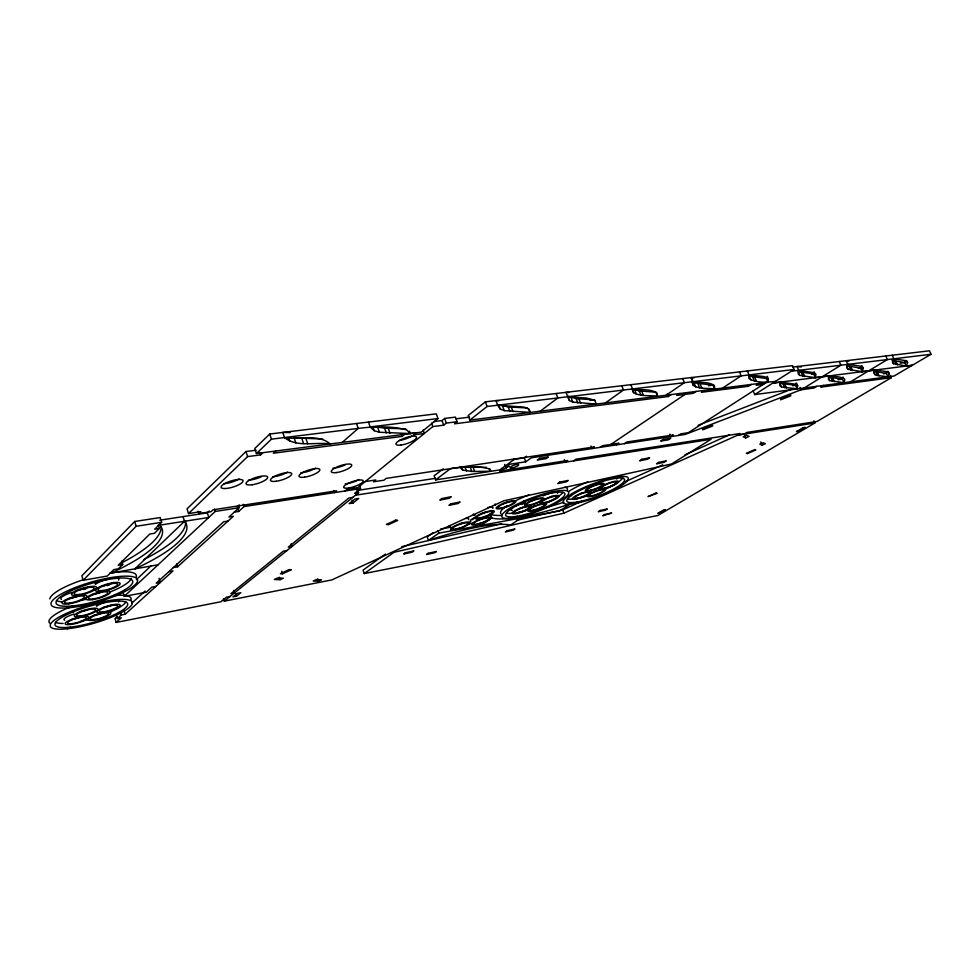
<?xml version="1.0" encoding="UTF-8"?>
<svg xmlns="http://www.w3.org/2000/svg" width="980" height="980" viewBox="0 0 980 980"><rect width="100%" height="100%" fill="white"/><g stroke="black" fill="none" stroke-linecap="round" stroke-linejoin="round"><path stroke-width="1.47" d="M747.385 370.954L749.014 374.911L748.867 378.488C756.462 383.241 766.801 382.372 775.437 381.379M753.167 390.861L754.698 394.609L794.082 369.485L792.465 365.638L485.37 401.849L468.207 415.532L469.849 420.102L768.014 382.323L768.32 378.88L767.254 376.32M754.698 394.609L797.132 388.95L797.671 385.728L796.066 384.283L780.117 382.151L779.713 385.483L781.428 386.953L797.132 388.95L894.14 376.002L931 354.282L929.457 350.803L792.661 367.059M795.956 383.143L795.601 385.312L797.132 388.95M829.129 375.879L828.333 379.187L829.717 380.644L843.939 382.702L844.858 379.53L843.56 378.084L839.137 376.969L829.129 375.891L815.262 377.643L813.706 373.98L814.172 371.726M843.033 377.043L842.433 379.174L843.939 382.702M875.152 370.011L873.989 373.257L875.091 374.703L877.615 375.499L887.978 376.822L889.228 373.699L888.211 372.265L885.749 371.469L875.152 370.024L862.118 371.665L860.587 368.113L861.298 365.895M862.167 365.981L863.209 368.382L862.118 371.665L848.104 369.362L846.806 367.819L847.774 364.364L798.7 370.342L797.095 366.532L801.175 366.998M887.317 371.31L886.496 373.405L887.978 376.822M892.266 355.226L893.821 358.79L892.498 362.159L893.503 363.69L906.182 366.067L912.343 365.283L772.755 383.082L780.117 382.127M906.573 360.493L907.59 362.808L906.169 366.042L904.663 362.612L905.594 360.42M158.294 524.949L159.36 528.465L154.681 529.212L161.663 522.303L160.218 517.562L134.713 521.47L81.855 575.811L83.153 580.283L107.285 576.032L113.803 569.601L118.298 568.817L122.733 564.456L121.74 561.099M83.153 580.283L136.147 526.285L161.663 522.303M159.36 528.465L154.436 533.304L149.769 534.051L118.225 565.24L122.733 564.456M256.062 450.237L245.98 451.523L187.045 508.841L188.503 513.569L200.863 511.67L198.891 513.545L198.156 511.205M256.429 453.532L271.436 439.163L358.202 428.419C374.188 426.398 391.081 425.798 406.761 429.951L410.302 433.54L421.363 432.131L437.962 418.546L436.296 413.842L269.757 434.018L254.788 448.473L256.429 453.532L415.851 432.841L413.315 434.924L424.303 433.491L423.091 430.024M188.503 513.569L247.609 456.582L260.57 454.892L262.885 452.699M184.51 521.274L134.897 568.853A132.153 33.7 -15.4 0 0 184.51 521.274L183.064 516.607M125.281 590.095L123.064 592.177L124.288 596.342L146.253 592.239L151.863 587.13L155.955 586.371M136.343 579.682L150.724 566.146M207.135 513.042L209.353 510.96M275.699 451.033L273.371 453.213L402.192 436.382L404.716 434.287M124.288 596.342L215.232 511.438L239.083 507.75L238.348 505.46M117.037 616.641L114.991 618.527L116.13 622.447L220.868 601.745L226.539 597.151L230.116 596.452M131.798 603.166L145.114 591.014M237.185 506.917L239.341 504.945M116.179 614.595L117.331 618.564L121.238 615.011L125.207 614.24L173.007 570.923L168.854 571.671M239.083 507.75L228.928 516.999L233.301 516.301L177.552 566.808L173.374 567.555M116.13 622.447L121.287 617.78L117.331 618.564M234.245 512.16L238.642 511.474L244.045 506.574L360.518 488.591L359.55 485.713M342.302 442.384L358.202 428.419L356.524 423.507M345.083 490.98L347.275 489.179L357.872 487.55L432.805 426.582L443.707 425.185L446.317 423.078L457.121 421.719L455.467 417.113L444.663 418.448L442.066 420.567L433.883 421.584M360.518 488.591L354.674 493.332L358.582 492.72L357.614 489.865M223.501 598.682L224.273 601.169L358.582 492.72M236.499 596.159L240.835 592.692L237.27 593.39L232.946 596.857L236.499 596.159L235.727 593.684M353.033 503.01L358.741 498.44L354.87 499.053L349.186 503.634L353.033 503.01L352.09 500.204M457.121 421.719L454.5 423.813L668.385 396.508L671.202 394.585M469.849 420.102L487.072 406.492L692.811 381.673L693.203 385.324C699.365 389.562 707.646 387.749 714.628 389.085L714.481 385.593C708.32 381.232 699.879 383.131 692.848 381.685L691.206 377.582L694.146 377.839M443.254 468.844L434.152 475.778L435.598 479.894L499.751 469.898L514.978 458.91M435.598 479.894L450.42 468.673C462.891 466.786 476.109 465.696 488.469 468.587L490.723 471.282L471.772 471.441L462.646 470.033L460.037 467.203M540.164 411.196L557.865 397.954L556.174 393.507M385.397 554.055L363.066 570.115L364.229 573.57L657.862 515.505L814.833 422.993L813.927 420.837M564.345 459.608L565.288 462.131L567.69 460.502L499.592 471.16L509.233 466.125L505.864 466.639L509.037 464.361L525.733 461.801L531.368 457.795L685.253 434.422L801.052 389.783L813.951 388.055L816.757 386.328M513.14 459.534L524.288 457.844L526.529 456.239M364.229 573.57L394.058 552.267L563.892 513.165L737.756 435.12L814.833 422.993M605.383 402.927L623.439 390.052L621.773 385.765M432.964 532.838L427.194 536.905L428.432 540.458A89.413 17.469 -19.2 0 1 510.347 525.133L521.115 517.991M428.432 540.458L438.82 533.157L559.69 510.886L570.838 503.696A96.53 20.396 -20.5 0 1 491.752 518.04L480.935 525.403L480.102 523.075M666.033 395.246L684.359 382.715L682.705 378.586M573.557 460.833L575.958 459.204L740.072 433.503L737.585 435.034L744.31 433.981L746.809 432.45L817.075 421.449L891.371 377.655L890.379 375.389M600.189 447.333L602.676 445.655L618.907 443.205L616.408 444.871M679.593 393.519L676.776 395.43L693.289 393.323L696.119 391.424M610.822 444.43L685.069 394.377M624.407 443.658L626.906 441.992L673.37 434.973L670.847 436.602L669.891 434.165M704.265 390.395L701.423 392.282L748.598 386.267L751.452 384.417M722.603 388.068L741.125 375.867L794.082 369.485M678.344 435.463L680.867 433.834L688.303 432.707L767.328 381.771M759.047 383.45L756.192 385.299L763.714 384.332M804.09 388.019L840.865 365.221L839.284 361.522M823.543 385.422L820.75 387.137L891.371 377.655M850.481 381.833L887.329 359.587L931 354.282M282.595 573.79L291.329 569.735L289.149 569.625L280.415 573.68L282.595 573.79L281.787 571.267M280.096 579.695L283.33 578.2L277.573 577.955L274.327 579.462L280.096 579.695L279.312 577.208M318.476 581.238L321.587 579.817L316.332 579.596L313.196 581.03L318.476 581.238L317.692 578.862M516.485 520.429L562.667 509.87L582.12 501.111M625.203 481.731L662.713 464.851M684.947 454.843L729.426 434.838M745.682 437.913L749.063 436.406L746.613 435.304L743.22 436.823L745.682 437.913L744.763 435.671M762.109 445.177L765.368 443.744L763.114 442.727L759.843 444.173L762.109 445.177L760.786 441.943M698.103 425.283L793.825 388.362M401.776 546.656L501.589 523.835M224.273 601.169L331.901 579.891L503.843 500.792L671.508 464.005L711.076 439.285L355.471 495.231M440.571 529.041L451.045 527.13M467.497 524.129L471.993 523.308M287.005 550.515L283.281 551.177L230.851 593.66L234.441 592.961L233.657 590.45M158.074 564.798L111.218 572.994A134.407 34.312 -15.1 0 0 159.679 525.17L208.777 517.465L207.331 512.846L159.703 520.221M228.046 521.066L223.685 521.764L156.188 583.198L160.291 582.451L159.042 578.286M352.788 497.399L348.892 498.012L288.243 547.159L291.979 546.497L291.121 543.827M198.891 513.545L211.08 511.67L213.077 509.796L336.569 490.821L334.388 492.634L333.653 490.441M357.038 490.49L435.402 478.338M365.246 481.548L375.781 479.955L373.515 481.78L383.927 480.2L386.194 478.387L594.444 446.905L591.969 448.583L591.001 446.035M792.575 385.704L795.601 385.312L779.884 383.229L781.428 386.953M837.998 379.75L842.433 379.174L828.186 377.043M883.495 373.797L886.496 373.405L873.584 371.212L875.091 374.703M811.648 374.238L814.662 373.858M858.345 368.394L861.273 368.027M900.155 363.176L904.871 362.576M455.884 418.84L469.543 417.125M791.326 371.249L798.688 370.33L798.124 373.833L799.754 375.389L815.262 377.668L815.973 374.311L814.454 372.768L798.7 370.342M368.48 422.062L370.158 426.937L437.962 418.546M590.058 400.404L593.096 400.024M708.467 385.704L713.024 385.128L714.628 389.085M692.848 381.685L741.125 375.867L739.484 371.885M849.023 361.069L846.193 360.689L847.774 364.389L887.329 359.587L885.773 355.997M466.492 471.086L465.022 467.007L486.362 467.338M284.457 437.521C297.112 447.885 315.523 441.735 330.309 443.94C317.814 433.491 299.121 440.094 284.47 437.546L282.791 432.437L290.215 432.584M295.789 442.887L294.135 437.876L322.641 438.991M370.158 426.913L374.238 430.71L379.432 432.254L410.302 433.564L409.481 431.212M375.181 426.668L384.613 428.174L405.769 428.824M498.979 400.759L495.978 400.6L497.669 405.218L500.18 409.027L504.222 410.632L530.327 412.433L529.09 409.113M499.849 405.01L508.228 406.921L527.24 407.95M497.669 405.218L524.398 407.19L528.208 408.783L530.327 412.409M568.939 392.539L565.987 392.343L569.368 400.526L572.786 402.143L596.244 404.079L594.615 399.84L576.167 398.627L567.702 396.141M567.665 396.777L586.702 398.052L594.86 400.489M632.431 389.832L633.533 392.649C640.687 396.851 649.654 395.05 657.519 396.324L656.784 392.772C649.593 388.448 640.467 390.346 632.529 388.95L630.875 384.699M632.847 388.974L639.242 390.91L655.902 392.221L657.519 396.324M695.616 386.916L693.999 382.874L713.024 385.128M750.864 380.069L749.259 376.173L766.433 378.501L768.014 382.323M749.014 374.911L763.016 376.443L766.458 377.312L768.32 378.88M799.754 375.389L798.173 371.628L813.706 373.98M848.104 369.362L846.548 365.712L860.587 368.113M847.774 364.389L859.289 365.981L861.996 366.851L863.209 368.382M891.959 360.162L904.663 362.612M893.821 358.79L904.258 360.432L906.659 361.302L907.59 362.808M895.904 361.387L897.435 364.891M894.434 361.032L895.965 364.548M892.474 361.338L893.503 363.69M888.223 371.408L889.228 373.699M877.615 372.339L879.121 375.805M876.12 372.02L877.615 375.499M850.971 366.937L852.514 370.55M849.329 366.594L850.885 370.207M832.694 378.145L834.213 381.722M831.028 377.839L832.559 381.428M828.7 378.243L829.717 380.644M803.135 372.841L804.702 376.565M801.309 372.498L802.889 376.247M800.048 387.37L801.052 389.783M796.642 383.278L797.671 385.728M784.919 384.332L786.462 388.019M783.081 384.025L784.625 387.737M754.808 377.386L756.401 381.257M752.787 377.043L754.38 380.926M700.21 384.074L701.827 388.08M697.956 383.744L699.573 387.762M691.17 377.582L692.811 381.673M692.125 382.616L693.203 385.324M667.319 393.801L668.385 396.508M641.753 391.228L643.382 395.393M639.242 390.91L640.883 395.087M634.783 390.065L636.424 394.254M578.972 398.934L580.613 403.246M576.167 398.627L577.808 402.952M571.132 397.782L572.786 402.143M568.118 397.243L569.368 400.526M562.667 509.87L563.892 513.165M511.352 407.215L513.018 411.698M508.228 406.921L509.882 411.429M524.288 457.844L525.733 461.801M502.556 406.1L504.222 410.632M498.918 405.598L500.18 409.027M485.37 401.849L487.072 406.492M504.639 464.422L506.084 468.379M489.767 468.636L490.723 471.282M491.752 518.04L490.49 514.512A96.469 20.629 -20.5 0 0 502.152 515.456M473.218 467.46L474.675 471.515M470.314 467.374L471.772 471.441M444.663 418.448L446.317 423.078M461.666 467.288L462.646 470.033M442.066 420.567L443.707 425.185M431.568 423.091L432.805 426.582M437.987 530.768L438.82 533.157M401.384 434.042L402.192 436.382M388.337 428.407L389.979 433.16M384.613 428.174L386.255 432.94M377.778 427.464L379.432 432.254M372.988 427.096L374.238 430.71M306.03 438.746L307.671 443.707M301.852 438.55L303.506 443.524M288.475 437.57L289.725 441.355M269.757 434.018L271.436 439.163M259.761 452.38L260.57 454.892M245.98 451.523L247.609 456.582M243.31 504.284L244.045 506.574M237.552 508.057L238.642 511.474M214.498 509.11L215.232 511.438M176.694 563.978L177.552 566.808M134.713 521.47L136.147 526.285M124.031 610.258L125.207 614.24M120.454 612.353L121.238 615.011M632.529 388.938L633.533 392.649M487.66 507.542A10.4 2.23 -19.7 0 1 492.818 508.387M475.031 515.235A10.4 2.23 -19.7 0 1 473.904 515.076M473.413 514.635A10.4 2.23 -19.7 0 1 473.573 513.961M485.676 512.111A8.318 1.776 -19.7 0 1 481.633 513.545M495.292 505.141A10.474 2.254 -19.9 0 1 495.035 503.99M507.052 502.201A8.379 1.801 -19.9 0 1 502.985 503.647M465.451 518.494A10.327 2.193 -19.5 0 1 468.624 519.62M449.832 526.272A10.327 2.193 -19.5 0 1 449.305 525.856M461.605 523.283A8.269 1.752 -19.5 0 1 459.62 524.055M489.694 514.157A10.241 2.156 -19.7 0 1 489.498 514.818M470.878 521.409A10.241 2.156 -19.7 0 1 474.675 517.477M482.479 518.469A8.195 1.727 -19.7 0 1 480.494 519.241M478.497 519.878A8.195 1.727 -19.7 0 1 476.599 520.38M472.446 519.792A8.195 1.727 -19.7 0 1 474.222 518.334M61.483 599.417A12.887 3.001 -15.8 0 1 72.385 592.373M78.755 595.865A10.315 2.401 -15.8 0 1 68.882 598.67M93.382 582.01A13.022 3.087 -15.8 0 1 95.146 583.945M85.811 588.894A13.022 3.087 -15.8 0 1 83.668 589.543M88.408 587.228A10.425 2.475 -15.8 0 1 78.437 590.046M102.214 591.773A10.155 2.364 -16 0 1 92.5 594.542M114.905 578.09A12.826 3.038 -16.1 0 1 118.58 580.099M109.27 584.999A12.826 3.038 -16.1 0 1 107.151 585.648M95.526 584.227A12.826 3.038 -16.1 0 1 109.209 578.874M113.839 582.402A10.266 2.425 -16.1 0 1 102.055 586.138M593.28 485.651A8.036 1.654 -20.6 0 1 591.344 486.276M616.04 477.664A9.959 2.021 -20.7 0 1 616.714 479.061M608.078 479.392A9.959 2.021 -20.7 0 1 610.491 478.608M612.733 478.032A9.959 2.021 -20.7 0 1 614.619 477.713M596.845 490.49A7.877 1.593 -20.6 0 1 594.934 491.213M571.487 495.623A9.935 2.021 -20.5 0 1 571.512 494.508M582.353 492.879A7.95 1.617 -20.5 0 1 580.43 493.614M94.84 604.084A12.324 2.756 -16 0 1 96.506 605.775M73.659 612.329A12.324 2.756 -16 0 1 73.243 610.957M87.906 609.707A9.861 2.205 -16 0 1 80.703 611.545M117.147 600.201A12.14 2.707 -16.2 0 1 118.666 601.904M96.849 606.02A12.14 2.707 -16.2 0 1 105.718 602.063M112.308 604.942A9.714 2.168 -16.2 0 1 103.022 607.612M100.989 613.517A9.616 2.119 -16.2 0 1 93.958 615.318M64.631 620.254A12.201 2.683 -16 0 1 73.953 614.043M80.972 616.763A9.763 2.156 -16 0 1 71.638 619.446M542.589 494.961A10.241 2.156 -20.1 0 1 542.308 495.647M524.729 502.422A10.241 2.156 -20.1 0 1 523.7 502.226M523.308 501.785A10.241 2.156 -20.1 0 1 523.553 501.099M535.105 499.371A8.195 1.727 -20.1 0 1 531.135 500.768M554.901 492.021A10.155 2.119 -20.3 0 1 557.436 493.308M543.288 495.77A10.155 2.119 -20.3 0 1 552.892 492.377M552.071 496.174A8.122 1.69 -20.3 0 1 550.245 496.995M534.014 506.17A8.036 1.654 -20.1 0 1 532.177 506.648M512.283 510.396A10.143 2.107 -20 0 1 513.373 507.297M515.309 506.256A10.143 2.107 -20 0 1 524.913 502.863M522.573 507.371A8.11 1.69 -20 0 1 518.641 508.755M522.12 504.063A8.11 1.69 -20 0 1 523.994 503.573M358.986 479.477A10.278 2.683 -18.5 0 1 345.217 483.802M411.772 436.112A10.841 3.014 -19.1 0 1 399.387 440.461M239.022 478.914A11.478 3.246 -17 0 1 223.599 483.691M287.544 472.078A11.148 3.112 -17.6 0 1 272.562 476.733M315.597 468.134A10.964 3.026 -17.9 0 1 300.872 472.715M345.291 464.79A10.768 2.94 -18.3 0 1 332.93 468.158M261.476 476.623A11.307 3.173 -17.3 0 1 248.369 480.163M49.796 598.878A44.958 10.572 -16 0 1 83.815 579.548M109.674 573.178A44.958 10.572 -16 0 1 136.171 577.293M131.345 578.494A39.812 9.359 -16 0 1 109.711 592.116M86.51 599.16A39.812 9.359 -16 0 1 81.058 600.287M61.581 601.818A39.812 9.359 -16 0 1 56.497 600.532M501.037 513.814A35.537 7.411 -20.1 0 1 506.636 505.937M515.039 501.05A35.537 7.411 -20.1 0 1 528.808 494.974M564.897 487.158A35.537 7.411 -20.1 0 1 567.151 490.416M562.937 492.389A31.47 6.566 -20.1 0 1 558.723 496.211M555.648 498.195A31.47 6.566 -20.1 0 1 545.738 503.291M527.13 510.151A31.47 6.566 -20.1 0 1 518.053 512.418M513.826 513.116A31.47 6.566 -20.1 0 1 507.113 513.287M49.907 623.268A42.679 9.469 -16.1 0 1 69.286 607.367M113.888 595.656A42.679 9.469 -16.1 0 1 130.928 599.968M125.918 602.002A37.803 8.391 -16.1 0 1 109.944 612.12M87.82 619.556A37.803 8.391 -16.1 0 1 81.23 621.1M63.112 623.452A37.803 8.391 -16.1 0 1 55.358 622.3M568.559 491.531A34.766 7.068 -20.6 0 1 587.853 481.829M622.876 477.811A30.797 6.26 -20.6 0 1 604.721 489.412M587.24 495.917A30.797 6.26 -20.6 0 1 567.677 499.016M161.161 526.652A134.297 34.692 -15 0 1 121.557 562.9M185.269 520.601A132.055 34.067 -15.3 0 1 143.95 559.482M563.966 502.201A96.469 20.629 -20.5 0 1 544.733 507.946M780.668 398.872L780.582 399.816L790.664 395.932L790.762 394.977L780.668 398.872M441.711 498.575L439.836 500.106L449.342 498.244L451.216 496.701L441.711 498.575M450.812 503.843L448.975 505.337L458.211 503.487L460.073 501.993L450.812 503.843M405.291 552.769L403.699 554.031L412.298 552.157L413.891 550.895L405.291 552.769M428.125 553.296L426.533 554.521L434.814 552.696L436.418 551.471L428.125 553.296M559.813 482.099L557.828 483.569L566.183 481.903L568.192 480.433L559.813 482.099M507.077 530.682L505.362 531.932L513.202 530.217L514.929 528.98L507.077 530.682M539.735 458.309L537.31 460.012L545.983 458.689L548.408 456.986L539.735 458.309M641.741 459.302L639.622 460.796L647.498 459.24L649.63 457.758L641.741 459.302M658.658 462.389L656.551 463.834L664.158 462.315L666.265 460.87L658.658 462.389M600.14 510.494L598.315 511.719L605.505 510.151L607.343 508.926L600.14 510.494M604.587 514.574L602.798 515.774L611.643 513.03L604.587 514.574M663.191 439.432L660.679 441.061L668.213 439.898L670.724 438.281L663.191 439.432M663.166 510.298L657.862 513.434L665.432 509.857L663.166 510.298M803 427.746L796.409 431.641L798.725 431.261L805.315 427.378L803 427.746M395.749 520.135L386.463 524.447L388.435 524.68L397.709 520.38L395.749 520.135M656.135 493.026L647.988 496.603L657.176 493.283L656.135 493.026M754.931 449.563L746.356 453.336L747.226 453.691L755.776 449.93L754.931 449.563M712.509 425.124L702.513 428.983L702.648 429.84L712.619 426.006L712.509 425.124M511.793 468.024A4.618 1.09 -20.1 0 0 518.665 464.839A4.618 1.09 -20.1 0 0 512.528 465.782A4.618 1.09 -20.1 0 0 511.793 468.024M480.016 518.346A10.413 2.205 -19.7 0 0 494.312 511.291A10.413 2.205 -19.7 0 0 479.159 514.598A10.413 2.205 -19.7 0 0 480.016 518.346M480.923 517.624A8.33 1.764 -19.7 0 0 492.352 511.989A8.33 1.764 -19.7 0 0 480.225 514.635A8.33 1.764 -19.7 0 0 480.923 517.624M501.356 508.473A10.474 2.23 -19.9 0 0 515.872 501.319A10.474 2.23 -19.9 0 0 500.755 504.59A10.474 2.23 -19.9 0 0 501.356 508.473M502.299 507.738A8.379 1.776 -19.9 0 0 513.9 502.017A8.379 1.776 -19.9 0 0 501.797 504.639A8.379 1.776 -19.9 0 0 502.299 507.738M455.994 529.47A10.339 2.168 -19.5 0 0 470.045 522.536A10.339 2.168 -19.5 0 0 454.855 525.893A10.339 2.168 -19.5 0 0 455.994 529.47M456.864 528.771A8.269 1.727 -19.5 0 0 468.097 523.222A8.269 1.727 -19.5 0 0 455.945 525.917A8.269 1.727 -19.5 0 0 456.864 528.771M476.905 524.606A10.253 2.131 -19.7 0 0 490.956 517.697A10.253 2.131 -19.7 0 0 476.023 521.005A10.253 2.131 -19.7 0 0 476.905 524.606M477.787 523.908A8.195 1.703 -19.7 0 0 489.032 518.383A8.195 1.703 -19.7 0 0 477.076 521.029A8.195 1.703 -19.7 0 0 477.787 523.908M68.87 603.827A12.899 2.977 -15.8 0 0 86.853 596.085A12.899 2.977 -15.8 0 0 67.596 598.841A12.899 2.977 -15.8 0 0 68.87 603.827M70.009 602.982A10.315 2.377 -15.8 0 0 84.39 596.783A10.315 2.377 -15.8 0 0 68.968 599.001A10.315 2.377 -15.8 0 0 70.009 602.982M78.412 595.289A13.034 3.05 -15.9 0 0 96.665 587.412A13.034 3.05 -15.9 0 0 77.261 590.119A13.034 3.05 -15.9 0 0 78.412 595.289M79.588 594.419A10.425 2.45 -15.9 0 0 94.166 588.11A10.425 2.45 -15.9 0 0 78.621 590.291A10.425 2.45 -15.9 0 0 79.588 594.419M92.475 599.65A12.703 2.916 -16.1 0 0 110.336 591.969A12.703 2.916 -16.1 0 0 91.52 594.664A12.703 2.916 -16.1 0 0 92.475 599.65M93.627 598.805A10.168 2.34 -16.1 0 0 107.898 592.667A10.168 2.34 -16.1 0 0 92.843 594.823A10.168 2.34 -16.1 0 0 93.627 598.805M102.03 591.308A12.838 3.001 -16.1 0 0 120.136 583.517A12.838 3.001 -16.1 0 0 101.197 586.15A12.838 3.001 -16.1 0 0 102.03 591.308M103.206 590.45A10.266 2.401 -16.1 0 0 117.686 584.215A10.266 2.401 -16.1 0 0 102.52 586.322A10.266 2.401 -16.1 0 0 103.206 590.45M589.801 490.894A10.045 2.034 -20.6 0 0 604.158 483.961A10.045 2.034 -20.6 0 0 590.242 486.987A10.045 2.034 -20.6 0 0 589.801 490.894M590.793 490.184A8.036 1.629 -20.6 0 0 602.271 484.622A8.036 1.629 -20.6 0 0 591.136 487.048A8.036 1.629 -20.6 0 0 590.793 490.184M604.121 488.653A9.959 1.997 -20.7 0 0 618.429 481.768A9.959 1.997 -20.7 0 0 604.721 484.745A9.959 1.997 -20.7 0 0 604.121 488.653M605.126 487.942A7.963 1.605 -20.7 0 0 616.555 482.43A7.963 1.605 -20.7 0 0 605.591 484.818A7.963 1.605 -20.7 0 0 605.126 487.942M591.516 496.37A9.849 1.96 -20.6 0 0 605.615 489.584A9.849 1.96 -20.6 0 0 591.969 492.585A9.849 1.96 -20.6 0 0 591.516 496.37M592.496 495.672A7.889 1.568 -20.6 0 0 603.766 490.245A7.889 1.568 -20.6 0 0 592.839 492.646A7.889 1.568 -20.6 0 0 592.496 495.672M576.975 498.82A9.935 1.997 -20.5 0 0 591.124 491.985A9.935 1.997 -20.5 0 0 577.269 495.023A9.935 1.997 -20.5 0 0 576.975 498.82M577.955 498.11A7.95 1.593 -20.5 0 0 589.262 492.646A7.95 1.593 -20.5 0 0 578.163 495.084A7.95 1.593 -20.5 0 0 577.955 498.11M80.691 616.494A12.336 2.732 -16.1 0 0 97.939 609.107A12.336 2.732 -16.1 0 0 79.601 611.888A12.336 2.732 -16.1 0 0 80.691 616.494M81.793 615.697A9.861 2.181 -16.1 0 0 95.575 609.793A9.861 2.181 -16.1 0 0 80.899 612.022A9.861 2.181 -16.1 0 0 81.793 615.697M103.01 612.512A12.152 2.683 -16.3 0 0 120.136 605.187A12.152 2.683 -16.3 0 0 102.226 607.894A12.152 2.683 -16.3 0 0 103.01 612.512M104.125 611.716A9.727 2.144 -16.3 0 0 117.808 605.861A9.727 2.144 -16.3 0 0 103.463 608.041A9.727 2.144 -16.3 0 0 104.125 611.716M93.945 620.156A12.03 2.609 -16.3 0 0 110.85 612.941A12.03 2.609 -16.3 0 0 93.051 615.697A12.03 2.609 -16.3 0 0 93.945 620.156M95.035 619.385A9.629 2.095 -16.3 0 0 108.547 613.615A9.629 2.095 -16.3 0 0 94.301 615.82A9.629 2.095 -16.3 0 0 95.035 619.385M71.626 624.334A12.213 2.658 -16 0 0 88.641 617.057A12.213 2.658 -16 0 0 70.438 619.875A12.213 2.658 -16 0 0 71.626 624.334M72.704 623.549A9.776 2.131 -16 0 0 86.301 617.731A9.776 2.131 -16 0 0 71.736 619.997A9.776 2.131 -16 0 0 72.704 623.549M529.543 505.496A10.253 2.131 -20.1 0 0 543.9 498.477A10.253 2.131 -20.1 0 0 529.286 501.662A10.253 2.131 -20.1 0 0 529.543 505.496M530.499 504.774A8.195 1.703 -20.1 0 0 541.965 499.163A8.195 1.703 -20.1 0 0 530.278 501.723A8.195 1.703 -20.1 0 0 530.499 504.774M544.745 503.071A10.155 2.095 -20.3 0 0 559.041 496.101A10.155 2.095 -20.3 0 0 544.66 499.249A10.155 2.095 -20.3 0 0 544.745 503.071M545.701 502.36A8.122 1.678 -20.3 0 0 557.13 496.787A8.122 1.678 -20.3 0 0 545.615 499.298A8.122 1.678 -20.3 0 0 545.701 502.36M532.459 510.813A10.057 2.046 -20.1 0 0 546.546 503.953A10.057 2.046 -20.1 0 0 532.238 507.113A10.057 2.046 -20.1 0 0 532.459 510.813M533.39 510.102A8.048 1.642 -20.1 0 0 544.647 504.627A8.048 1.642 -20.1 0 0 533.193 507.15A8.048 1.642 -20.1 0 0 533.39 510.102M517.06 513.434A10.143 2.095 -20 0 0 531.197 506.538A10.143 2.095 -20 0 0 516.668 509.735A10.143 2.095 -20 0 0 517.06 513.434M517.991 512.736A8.11 1.666 -20 0 0 529.286 507.211A8.11 1.666 -20 0 0 517.648 509.784A8.11 1.666 -20 0 0 517.991 512.736M348.647 487.991A10.278 2.646 -18.5 0 0 363.249 481.021A10.278 2.646 -18.5 0 0 348.488 483.214A10.278 2.646 -18.5 0 0 348.647 487.991M400.881 445.067A10.841 2.977 -19.1 0 0 416.561 437.509A10.841 2.977 -19.1 0 0 401.359 439.481A10.841 2.977 -19.1 0 0 400.881 445.067M225.02 488.53A11.478 3.21 -17 0 0 242.93 481.511A11.478 3.21 -17 0 0 228.267 481.915A11.478 3.21 -17 0 0 225.02 488.53M276.299 481.254A11.16 3.075 -17.6 0 0 291.746 473.695A11.16 3.075 -17.6 0 0 275.221 476.011A11.16 3.075 -17.6 0 0 276.299 481.254M304.535 477.174A10.976 3.001 -18 0 0 319.897 469.702A10.976 3.001 -18 0 0 303.825 471.956A10.976 3.001 -18 0 0 304.535 477.174M336.52 472.556A10.78 2.916 -18.3 0 0 351.771 465.182A10.78 2.916 -18.3 0 0 336.214 467.362A10.78 2.916 -18.3 0 0 336.52 472.556M252.154 484.745A11.319 3.136 -17.3 0 0 267.687 477.113A11.319 3.136 -17.3 0 0 250.77 479.477A11.319 3.136 -17.3 0 0 252.154 484.745M68.943 607.747A44.994 10.449 -16 0 0 137.433 581.544A44.994 10.449 -16 0 0 76.575 586.996A44.994 10.449 -16 0 0 68.943 607.747M72.03 605.983A39.849 9.249 -16 0 0 132.606 582.757A39.849 9.249 -16 0 0 78.596 587.657A39.849 9.249 -16 0 0 72.03 605.983M514.831 517.734A35.562 7.326 -20.1 0 0 568.449 493.896A35.562 7.326 -20.1 0 0 522.512 501.687A35.562 7.326 -20.1 0 0 514.831 517.734M517.244 516.24A31.495 6.493 -20.1 0 0 564.676 495.108A31.495 6.493 -20.1 0 0 523.908 502.079A31.495 6.493 -20.1 0 0 517.244 516.24M67.265 628.793A42.704 9.371 -16.2 0 0 132.129 604.023A42.704 9.371 -16.2 0 0 74.272 610.087A42.704 9.371 -16.2 0 0 67.265 628.793M70.168 627.151A37.828 8.293 -16.2 0 0 127.547 605.211A37.828 8.293 -16.2 0 0 76.207 610.638A37.828 8.293 -16.2 0 0 70.168 627.151M574.684 503.5A34.79 6.983 -20.6 0 0 627.837 480.016A34.79 6.983 -20.6 0 0 584.533 487.281A34.79 6.983 -20.6 0 0 574.684 503.5M577.147 502.005A30.809 6.186 -20.6 0 0 624.187 481.205A30.809 6.186 -20.6 0 0 585.734 487.685A30.809 6.186 -20.6 0 0 577.147 502.005"/></g></svg>
